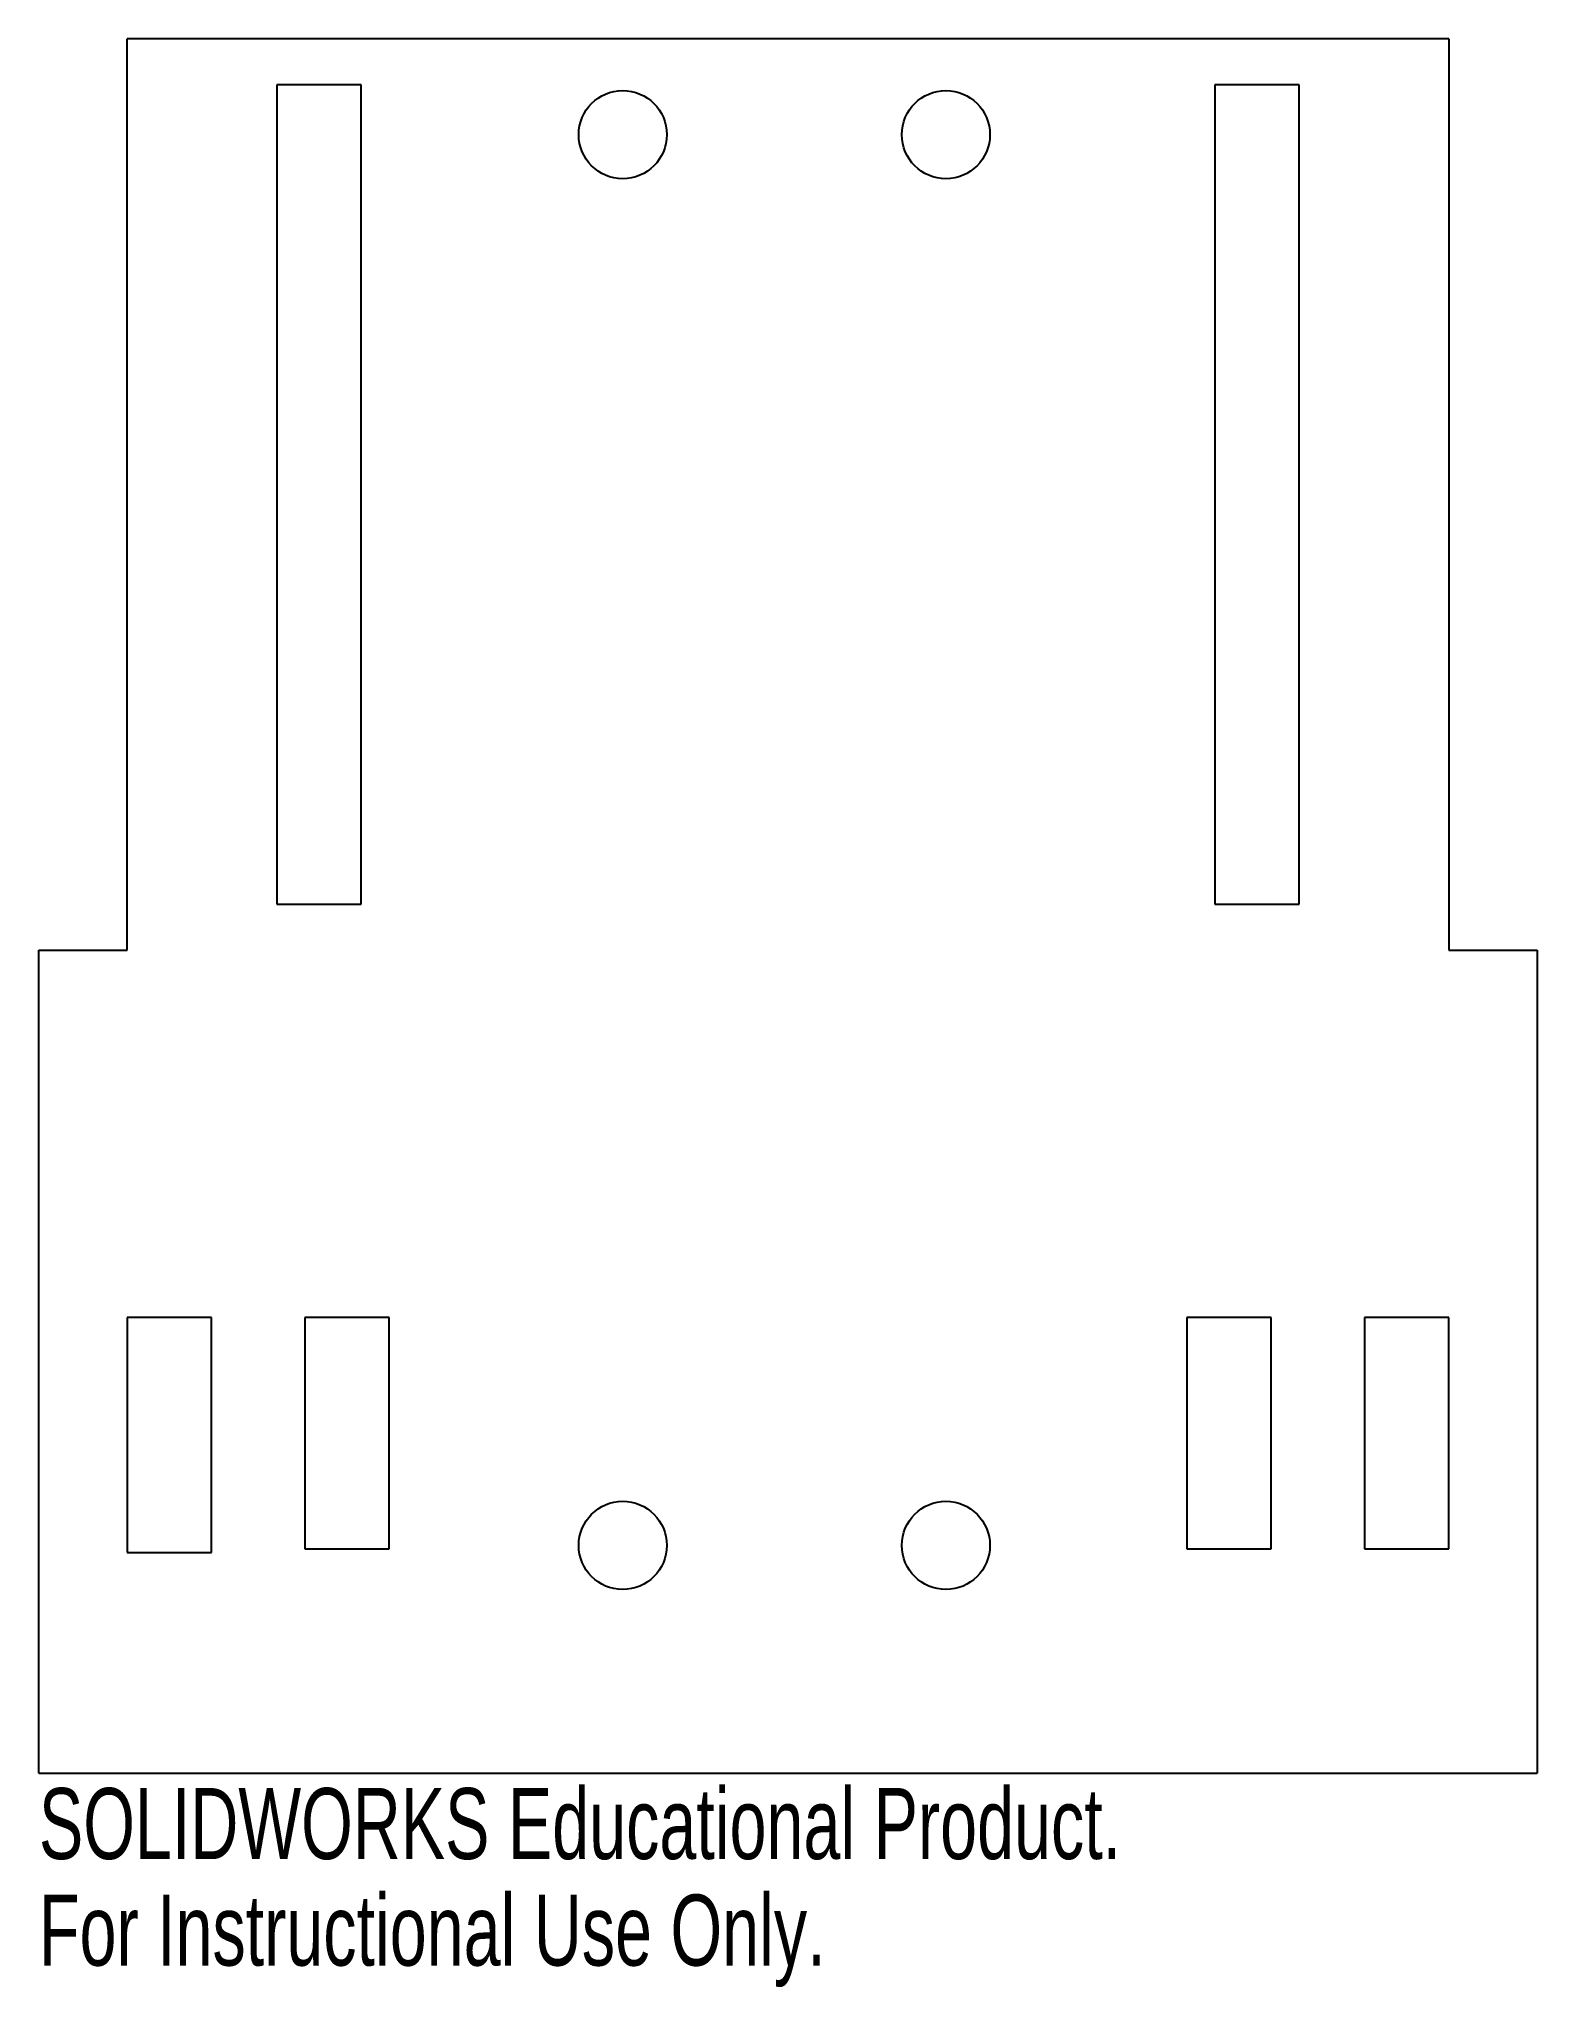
# Model space of a CAD drawing. Header units: millimetres. Extents: x 4 to 106, y -15 to 118.
import ezdxf

# ---------------------------------------------------------------- set-up
doc = ezdxf.new("R2010")
doc.units = ezdxf.units.MM
doc.styles.add('SLDTEXTSTYLE0', font='TXT', dxfattribs={"width": 0.7})

msp = doc.modelspace()

# ---------------------------------------------------------------- linework, layer by layer
at = {"color": 7, "linetype": 'Continuous', "lineweight": 25}
for p, q in [((100, 118), (10, 118)), ((10, 56), (10, 118)), ((100, 118), (100, 56)), ((20.2, 114.88), (20.2, 59.12)), ((25.95, 114.88), (20.2, 114.88)), ((25.95, 59.12), (25.95, 114.88)), ((84.05, 114.88), (84.05, 59.12)), ((89.8, 114.88), (84.05, 114.88)), ((89.8, 59.12), (89.8, 114.88)), ((20.2, 59.12), (25.95, 59.12)), ((84.05, 59.12), (89.8, 59.12)), ((4, 0), (4, 56)), ((4, 56), (10, 56)), ((100, 56), (106, 56)), ((106, 56), (106, 0)), ((10, 31), (10, 15)), ((15.75, 31), (10, 31)), ((15.75, 15), (15.75, 31)), ((22.1, 31), (22.1, 15.25)), ((27.85, 31), (22.1, 31)), ((27.85, 15.25), (27.85, 31)), ((82.15, 31), (82.15, 15.25)), ((87.9, 31), (82.15, 31)), ((87.9, 15.25), (87.9, 31)), ((94.25, 31), (94.25, 15.25)), ((100, 31), (94.25, 31)), ((100, 15.25), (100, 31)), ((10, 15), (15.75, 15)), ((22.1, 15.25), (27.85, 15.25)), ((82.15, 15.25), (87.9, 15.25)), ((94.25, 15.25), (100, 15.25)), ((4, 0), (106, 0))]:
    msp.add_line(p, q, dxfattribs=at)
for centre in [(43.75, 111.49), (65.75, 111.49), (43.75, 15.49), (65.75, 15.49)]:
    msp.add_circle(centre, 3, dxfattribs=at)

# ---------------------------------------------------------------- texts
at = {"color": 7, "linetype": 'Continuous', "char_height": 4.8336, "attachment_point": 1, "style": 'SLDTEXTSTYLE0'}
for s, insert in [('SOLIDWORKS Educational Product.', (4, -1.02)), ('For Instructional Use Only.', (4, -8.27))]:
    msp.add_mtext(s, dxfattribs=dict(at, insert=insert))

doc.saveas('drawing.dxf')
